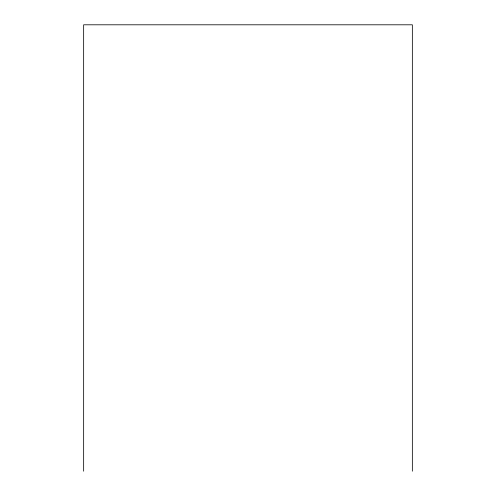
<?xml version="1.0" encoding="UTF-8"?>
<svg xmlns="http://www.w3.org/2000/svg" width="496" height="496" viewBox="0 0 496 496"><rect width="100%" height="100%" fill="white"/><g stroke="black" fill="none" stroke-linecap="round" stroke-linejoin="round"><path stroke-width="0.74" d="M412.35 471.2L412.35 24.8L83.65 24.8L83.65 471.2"/></g></svg>
